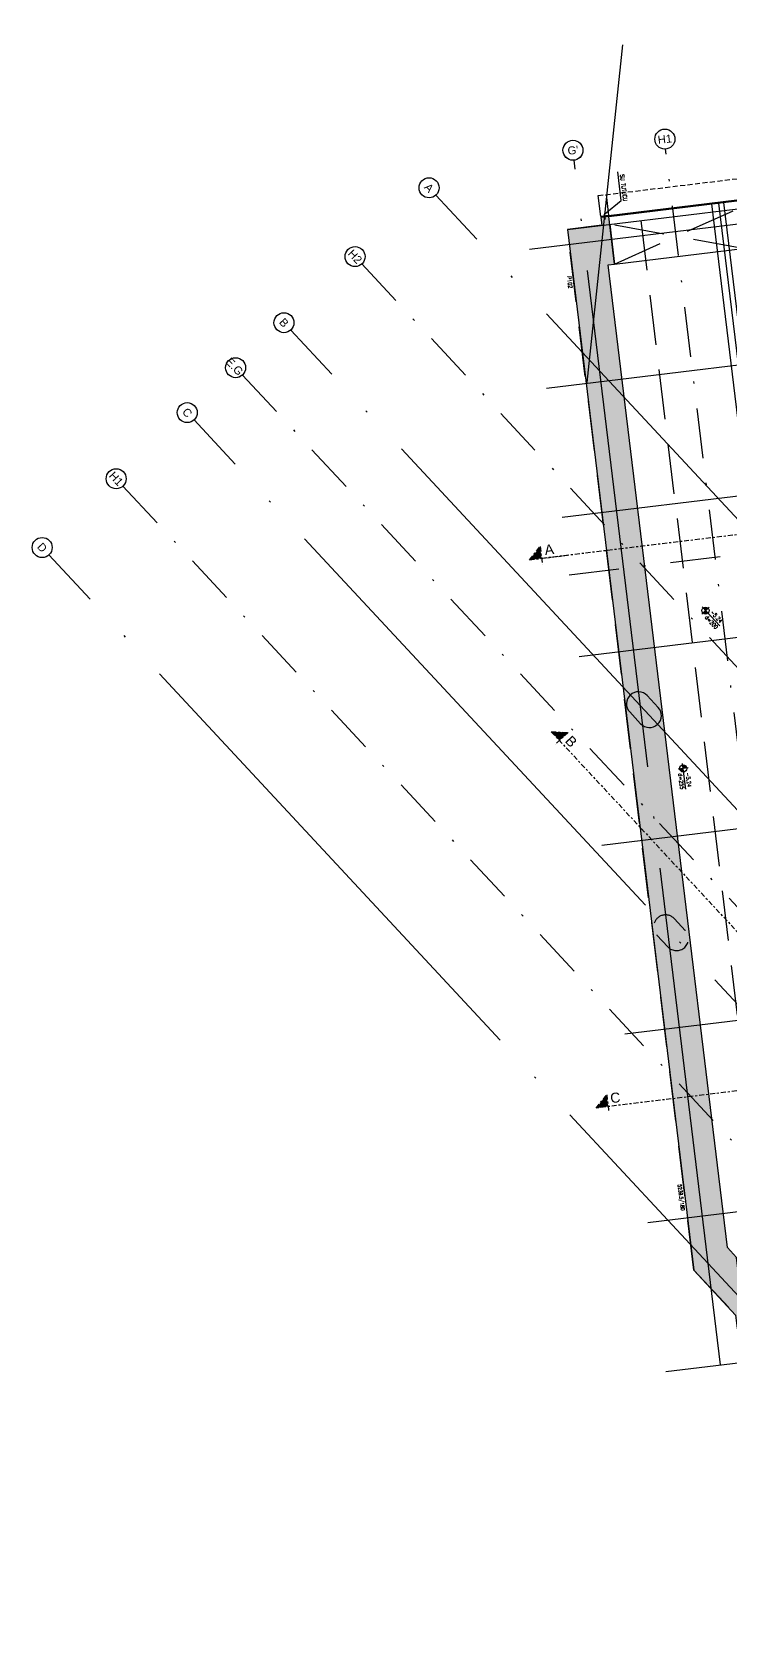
# Model space of a CAD drawing. Header units: millimetres. Extents: x 400408 to 401352, y 4543980 to 4544157.
# Drawn here: x 400408 to 400442.9, y 4544024.3 to 4544104.6 of the extents above; entities that cross this region are included whole.
import ezdxf
from ezdxf.enums import TextEntityAlignment as Align

# ---------------------------------------------------------------- set-up
doc = ezdxf.new("R2010")
doc.units = ezdxf.units.MM
for name, pattern in [('AKS', [3, 2.5, -0.25, 0, -0.25]), ('CENTER', [2, 1.25, -0.25, 0.25, -0.25]), ('CIZGI', [0.4, 0.25, -0.15]), ('CONTINU', [0]), ('DASHDOT2', [0.5, 0.25, -0.125, 0, -0.125]), ('HIDDEN', [0.375, 0.25, -0.125]), ('UUC-ST-KAL-I05-101-U-000$0$ACAD_ISO05W100', [33, 24, -3, 0, -3, 0, -3])]:
    doc.linetypes.add(name, pattern=pattern)
for name, color, linetype in [('aks prota', 2, 'AKS'), ('caks prota', 4, 'Continuous'), ('kesik prota', 2, 'CIZGI'), ('kesit tarama prota', 252, 'Continuous'), ('kiriş prota', 6, 'Continuous'), ('kolon prota', 1, 'Continuous'), ('kolon tarama prota', 252, 'Continuous'), ('lperde prota', 4, 'Continuous'), ('not yazısı prota', 6, 'Continuous'), ('not çizgisi prota', 4, 'Continuous'), ('perde prota', 1, 'Continuous'), ('PRT-AL-TUNEL_EKSENI', 14, 'DASHDOT2'), ('skesit prota', 7, 'Continuous'), ('st-s_level (kot)', 6, 'Continuous'), ('st-s_levelmark (kot işareti)', 4, 'Continuous'), ('st_s_ölçü', 4, 'Continuous'), ('taks prota', 7, 'Continuous'), ('temel prota', 6, 'Continuous'), ('tkesit prota', 7, 'Continuous'), ('tperde prota', 6, 'Continuous'), ('UUC-ST-KAL-I05-101-U-000$0$st_s_su tutucu', 2, 'Continuous')]:
    doc.layers.add(name, color=color, linetype=linetype)
doc.styles.add('Arial', font='Arial.ttf')
doc.styles.add('OLCU', font='romanstw.shx')
doc.styles.add('TAKS', font='Arial Unicode.ttf')
doc.styles.add('tkolon', font='romanstw.shx')
doc.styles.add('TSIMPLEX', font='romanstw.shx')
doc.dimstyles.new('1-50', dxfattribs={"dimtxt": 10, "dimasz": 4, "dimexe": 4, "dimexo": 8, "dimgap": 4, "dimtad": 1, "dimdec": 1, "dimrnd": 0.05, "dimzin": 9, "dimdsep": 46, "dimtxsty": 'OLCU', "dimblk1": 'OBLIQUE', "dimblk2": 'OBLIQUE', "dimsah": 1, "dimcen": 2, "dimdle": 4, "dimclrd": 4, "dimclre": 4, "dimclrt": 3, "dimadec": 1, "dimazin": 0, "dimtfac": 1, "dimtdec": 1, "dimtix": 1, "dimtmove": 2, "dimatfit": 3, "dimldrblk": 'OBLIQUE', "dimfxl": 1, "dimtvp": 1, "dimtolj": 1, "dimtzin": 1, "dimarcsym": 0})

# ---------------------------------------------------------------- blocks, each defined once
blk = doc.blocks.new('_Oblique')
at = {"layer": 'st_s_ölçü', "lineweight": -2}
blk.add_line((-0.5, -0.5), (0.5, 0.5), dxfattribs=at)
blk = doc.blocks.new('PLAN_KOT')
at = {"layer": 'st-s_levelmark (kot işareti)'}
h = blk.add_hatch(color=256, dxfattribs=at)
h.paths.add_polyline_path([(0, 17.5, 0.414214), (-17.5, 0), (0, 0)])
h.paths.add_polyline_path([(17.5, 0), (0, 0), (0, -17.5, 0.414214)])
for p, q in [((105, 0), (-25, 0)), ((0, 25), (0, -25))]:
    blk.add_line(p, q, dxfattribs=at)
blk.add_circle((0, 0), 17.5, dxfattribs=at)
at = {"layer": 'st-s_level (kot)', "color": 6, "style": 'OLCU', "width": 0.8}
for tag, p in [('KOT', (22.7, 9.8)), ('DÖŞEME_KALINLIĞI', (22.7, -27.6))]:
    blk.add_attdef(tag, p, '', height=20, dxfattribs=at)

msp = doc.modelspace()

# ---------------------------------------------------------------- hatches: boundary and pattern name
at = {"layer": 'kesit tarama prota'}
h = msp.add_hatch(color=256, dxfattribs=at)
h.dxf.hatch_style = 1
h.paths.add_polyline_path([(400433.376, 4544078.896), (400432.853, 4544078.228), (400433.448, 4544078.3)])
h = msp.add_hatch(color=256, dxfattribs=at)
h.dxf.hatch_style = 1
h.paths.add_polyline_path([(400434.781, 4544069.608), (400433.933, 4544069.638), (400434.341, 4544069.199)])
h = msp.add_hatch(color=256, dxfattribs=at)
h.dxf.hatch_style = 1
h.paths.add_polyline_path([(400436.702, 4544051.503), (400436.179, 4544050.836), (400436.775, 4544050.908)])
at = {"layer": 'kolon tarama prota'}
h = msp.add_hatch(color=256, dxfattribs=at)
h.dxf.hatch_style = 1
h.paths.add_polyline_path([(400442.735, 4544043.865), (400436.771, 4544092.974), (400437.094, 4544093.014), (400436.805, 4544095.396), (400436.408, 4544095.348), (400436.456, 4544094.951), (400434.743, 4544094.743), (400441.059, 4544042.73), (400443.141, 4544040.492), (400443.223, 4544039.816), (400443.687, 4544039.318), (400443.194, 4544043.371)])

# ---------------------------------------------------------------- linework, layer by layer
at = {"layer": 'aks prota', "ltscale": 10}
for p, q in [((400432.848, 4544093.757), (400479.207, 4544099.387)), ((400432.848, 4544093.757), (400479.207, 4544099.387)), ((400432.848, 4544093.757), (400479.207, 4544099.387)), ((400442.389, 4544038.001), (400435.078, 4544098.205)), ((400442.389, 4544038.001), (400435.078, 4544098.205)), ((400442.389, 4544038.001), (400435.078, 4544098.205)), ((400512.214, 4544006.089), (400428.167, 4544096.459)), ((400512.214, 4544006.089), (400428.167, 4544096.459)), ((400433.692, 4544086.808), (400480.051, 4544092.438)), ((400433.692, 4544086.808), (400480.051, 4544092.438)), ((400433.692, 4544086.808), (400480.051, 4544092.438)), ((400504.965, 4543999.347), (400420.917, 4544089.717)), ((400504.965, 4543999.347), (400420.917, 4544089.717)), ((400434.475, 4544080.356), (400480.835, 4544085.985)), ((400434.475, 4544080.356), (400480.835, 4544085.985)), ((400434.475, 4544080.356), (400480.835, 4544085.985)), ((400500.132, 4543994.852), (400416.084, 4544085.222)), ((400435.319, 4544073.407), (400481.679, 4544079.036)), ((400435.319, 4544073.407), (400481.679, 4544079.036)), ((400435.319, 4544073.407), (400481.679, 4544079.036)), ((400492.882, 4543988.11), (400408.835, 4544078.48)), ((400492.882, 4543988.11), (400408.835, 4544078.48)), ((400436.465, 4544063.976), (400482.824, 4544069.606)), ((400436.465, 4544063.976), (400482.824, 4544069.606)), ((400436.465, 4544063.976), (400482.824, 4544069.606)), ((400437.61, 4544054.546), (400483.969, 4544060.176)), ((400437.61, 4544054.545), (400483.969, 4544060.175)), ((400438.755, 4544045.114), (400485.114, 4544050.744)), ((400438.755, 4544045.114), (400485.114, 4544050.744)), ((400438.755, 4544045.114), (400485.114, 4544050.744)), ((400439.659, 4544037.669), (400486.019, 4544043.299)), ((400439.659, 4544037.669), (400486.019, 4544043.299)), ((400439.659, 4544037.669), (400486.019, 4544043.299))]:
    msp.add_line(p, q, dxfattribs=at)
at = {"layer": 'caks prota', "ltscale": 0.05}
for centre in [(400435.018, 4544098.701), (400435.018, 4544098.701), (400435.018, 4544098.7), (400435.018, 4544098.7), (400439.609, 4544099.258), (400439.609, 4544099.258), (400439.609, 4544099.258), (400427.826, 4544096.825), (400427.826, 4544096.825), (400424.128, 4544093.386), (400424.128, 4544093.386), (400420.577, 4544090.083), (400420.577, 4544090.083), (400418.16, 4544087.835), (400418.16, 4544087.835), (400415.744, 4544085.588), (400415.744, 4544085.588), (400412.192, 4544082.285), (400412.192, 4544082.285), (400408.495, 4544078.846), (400408.495, 4544078.846)]:
    msp.add_circle(centre, 0.5, dxfattribs=at)
at = {"layer": 'kesik prota', "ltscale": 10}
msp.add_lwpolyline([(400436.854, 4544094.999), (400437.094, 4544093.013), (400443.256, 4544095.777), (400443.497, 4544093.791)], close=True, dxfattribs=at)
at = {"layer": 'kiriş prota'}
for points in [[(400437.223, 4544095.044), (400443.256, 4544095.777)], [(400437.094, 4544093.014), (400443.497, 4544093.791)]]:
    msp.add_lwpolyline(points, dxfattribs=at)
at = {"layer": 'kolon prota', "color": 1}
msp.add_lwpolyline([(400438.73, 4544071.445, 1), (400437.851, 4544070.628), (400438.396, 4544070.042, 1), (400439.275, 4544070.859)], format="xyb", close=True, dxfattribs=at)
at = {"layer": 'kolon prota', "color": 5, "linetype": 'HIDDEN', "ltscale": 5}
msp.add_lwpolyline([(400440.085, 4544060.297, 1), (400439.206, 4544059.48), (400439.751, 4544058.894, 1), (400440.63, 4544059.711)], format="xyb", close=True, dxfattribs=at)
at = {"layer": 'kolon tarama prota', "linetype": 'HIDDEN'}
msp.add_line((400436.276, 4544096.436), (400443.473, 4544097.31), dxfattribs=at)
at = {"layer": 'kolon tarama prota'}
for points in [[(400436.673, 4544096.484), (400436.799, 4544095.446), (400436.402, 4544095.397), (400436.276, 4544096.436)], [(400436.799, 4544095.446), (400443.202, 4544096.223)]]:
    msp.add_lwpolyline(points, dxfattribs=at)
at = {"layer": 'perde prota'}
for points in [[(400436.805, 4544095.396), (400443.208, 4544096.174)], [(400442.735, 4544043.865), (400436.771, 4544092.974), (400437.094, 4544093.014), (400436.805, 4544095.396), (400436.408, 4544095.348), (400436.456, 4544094.951), (400434.743, 4544094.743), (400441.059, 4544042.73), (400443.141, 4544040.492), (400443.223, 4544039.816), (400443.687, 4544039.318), (400443.194, 4544043.371), (400442.735, 4544043.865)]]:
    msp.add_lwpolyline(points, dxfattribs=at)
at = {"layer": 'PRT-AL-TUNEL_EKSENI', "ltscale": 10}
for p, q in [((400447.668, 4544032.687), (400439.645, 4544098.759)), ((400424.469, 4544093.02), (400508.516, 4544002.65)), ((400418.501, 4544087.469), (400502.548, 4543997.099)), ((400434.824, 4544077.483), (400481.184, 4544083.113)), ((400412.533, 4544081.919), (400496.58, 4543991.549))]:
    msp.add_line(p, q, dxfattribs=at)
at = {"layer": 'skesit prota', "linetype": 'CENTER', "ltscale": 0.2}
for p, q in [((400485.584, 4544084.631), (400433.448, 4544078.3)), ((400432.853, 4544078.228), (400433.376, 4544078.896)), ((400432.853, 4544078.228), (400434.838, 4544078.469)), ((400433.376, 4544078.896), (400433.484, 4544078.002)), ((400433.933, 4544069.638), (400434.781, 4544069.608)), ((400434.781, 4544069.608), (400434.122, 4544068.995)), ((400436.179, 4544050.836), (400436.702, 4544051.503)), ((400436.702, 4544051.503), (400436.811, 4544050.61))]:
    msp.add_line(p, q, dxfattribs=at)
for points in [[(400433.933, 4544069.638), (400492.88, 4544006.257)], [(400490.161, 4544057.391), (400436.179, 4544050.836)]]:
    msp.add_lwpolyline(points, dxfattribs=at)
at = {"layer": 'temel prota', "color": 5}
for p, q in [((400442.288, 4544096.062), (400449.512, 4544036.578)), ((400442.537, 4544096.092), (400449.802, 4544036.267))]:
    msp.add_line(p, q, dxfattribs=at)
at = {"layer": 'temel prota'}
msp.add_lwpolyline([(400441.942, 4544096.02), (400443.875, 4544080.093), (400443.479, 4544080.045), (400448.644, 4544037.512)], dxfattribs=at)
at = {"layer": 'temel prota', "linetype": 'HIDDEN', "ltscale": 10}
msp.add_lwpolyline([(400438.407, 4544095.188), (400445.335, 4544038.132), (400441.059, 4544042.73), (400434.743, 4544094.743)], close=True, dxfattribs=at)
at = {"layer": 'UUC-ST-KAL-I05-101-U-000$0$st_s_su tutucu', "linetype": 'UUC-ST-KAL-I05-101-U-000$0$ACAD_ISO05W100', "ltscale": 0.05}
msp.add_lwpolyline([(400436.585, 4544095.375, -0.57735), (400436.583, 4544095.376), (400436.578, 4544095.411, -0.57735), (400436.581, 4544095.413), (400436.603, 4544095.404, 0.57735), (400436.605, 4544095.406), (400436.599, 4544095.451), (400436.605, 4544095.452), (400436.605, 4544095.456), (400436.599, 4544095.455), (400436.595, 4544095.488), (400436.601, 4544095.488), (400436.6, 4544095.492), (400436.595, 4544095.492), (400436.592, 4544095.512), (400436.604, 4544095.522), (400436.603, 4544095.528), (400436.572, 4544095.524), (400436.573, 4544095.519), (400436.587, 4544095.512), (400436.589, 4544095.491), (400436.584, 4544095.49), (400436.584, 4544095.486), (400436.59, 4544095.487), (400436.594, 4544095.454), (400436.588, 4544095.454), (400436.589, 4544095.45), (400436.594, 4544095.45), (400436.599, 4544095.413, -0.57735), (400436.596, 4544095.411), (400436.576, 4544095.42, 0.57735), (400436.573, 4544095.418), (400436.579, 4544095.368, 0.57735), (400436.582, 4544095.367), (400436.6, 4544095.381, -0.57735), (400436.603, 4544095.38), (400436.607, 4544095.342), (400436.602, 4544095.341), (400436.602, 4544095.337), (400436.608, 4544095.338), (400436.612, 4544095.306), (400436.606, 4544095.305), (400436.607, 4544095.301), (400436.612, 4544095.302), (400436.615, 4544095.281), (400436.603, 4544095.271), (400436.604, 4544095.266), (400436.635, 4544095.269), (400436.634, 4544095.275), (400436.62, 4544095.282), (400436.618, 4544095.302), (400436.623, 4544095.303), (400436.623, 4544095.307), (400436.617, 4544095.306), (400436.613, 4544095.339), (400436.619, 4544095.339), (400436.618, 4544095.344), (400436.613, 4544095.343), (400436.607, 4544095.388, 0.57735), (400436.604, 4544095.39)], format="xyb", close=True, dxfattribs=at)

# ---------------------------------------------------------------- block references
at = {"layer": 'st-s_level (kot)', "linetype": 'CONTINU', "ltscale": 0.1, "xscale": 0.01, "yscale": 0.01, "zscale": 0.01}
for p, rotation, values in [((400441.639, 4544075.695), 312.9239939575543, {'KOT': '-5.24', 'DÖŞEME_KALINLIĞI': 'd=200'}), ((400440.526, 4544067.805), 276.9239939575731, {'KOT': '-5.24', 'DÖŞEME_KALINLIĞI': 'd=255'})]:
    msp.add_blockref('PLAN_KOT', p, dxfattribs=dict(at, rotation=rotation)).add_auto_attribs(values)

# ---------------------------------------------------------------- texts
at = {"layer": 'lperde prota', "style": 'tkolon', "width": 0.8}
msp.add_text('5239.5/180', height=0.18, rotation=277.39329, dxfattribs=at).set_placement((400440.344, 4544047.023), align=Align.MIDDLE_LEFT)
at = {"layer": 'not yazısı prota', "ltscale": 0.05, "style": 'TSIMPLEX', "width": 0.8}
msp.add_text('SU TUTUCU', height=0.2, rotation=276.924, dxfattribs=at).set_placement((400437.372, 4544097.484))
at = {"layer": 'taks prota', "style": 'TAKS'}
for s, rotation, p in [('H1', 6.42916, (400439.609, 4544099.258)), ('H1', 6.42916, (400439.609, 4544099.258)), ('H1', 6.42916, (400439.609, 4544099.258)), ("G'", 6.42916, (400435.018, 4544098.701)), ("G'", 6.42916, (400435.018, 4544098.701)), ("G'", 6.42916, (400435.018, 4544098.7)), ("G'", 6.42916, (400435.018, 4544098.7)), ('A', 312.92399, (400427.826, 4544096.825)), ('A', 312.92399, (400427.826, 4544096.825)), ('H2', 312.92399, (400424.128, 4544093.386)), ('H2', 312.92399, (400424.128, 4544093.386)), ('B', 312.92399, (400420.577, 4544090.083)), ('B', 312.92399, (400420.577, 4544090.083)), ('E.G.', 312.92399, (400418.16, 4544087.835)), ('E.G.', 312.92399, (400418.16, 4544087.835)), ('C', 312.92399, (400415.744, 4544085.588)), ('C', 312.92399, (400415.744, 4544085.588)), ('H1', 312.92399, (400412.192, 4544082.285)), ('H1', 312.92399, (400412.192, 4544082.285)), ('D', 312.92399, (400408.495, 4544078.846)), ('D', 312.92399, (400408.495, 4544078.846))]:
    msp.add_text(s, height=0.4, rotation=rotation, dxfattribs=at).set_placement(p, align=Align.MIDDLE_CENTER)
at = {"layer": 'tkesit prota', "style": 'Arial'}
for s, rotation, p in [('A', 6.92399, (400433.629, 4544078.473)), ('B', 312.92399, (400434.587, 4544069.155)), ('C', 6.92399, (400436.91, 4544051.075))]:
    msp.add_text(s, height=0.5, rotation=rotation, dxfattribs=at).set_placement(p)
at = {"layer": 'tperde prota', "style": 'tkolon', "width": 0.8}
msp.add_text('P102', height=0.2, rotation=277.39329, dxfattribs=at).set_placement((400434.817, 4544092.414), align=Align.MIDDLE_LEFT)

# ---------------------------------------------------------------- leaders
at = {"layer": 'not çizgisi prota'}
msp.add_leader([(400436.603, 4544095.526), (400437.426, 4544096.191), (400437.253, 4544097.619)], dimstyle='1-50', override={"dimasz": 12, "dimgap": 4, "dimtad": 0}, dxfattribs=at)

doc.saveas('drawing.dxf')
